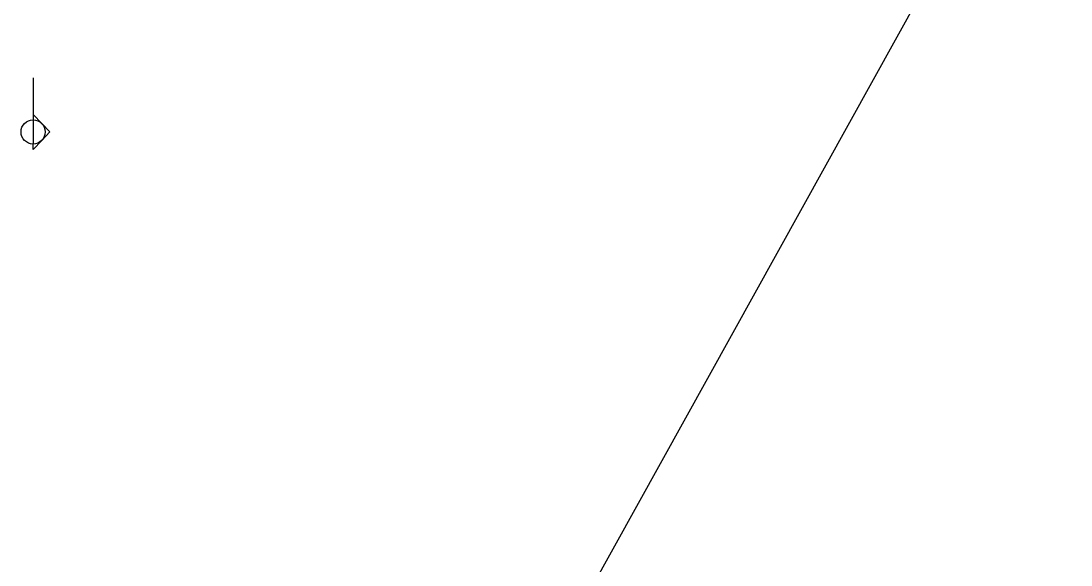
# Model space of a CAD drawing. Header units: millimetres. Extents: x 1116 to 6757, y -1736 to 5159.
# Drawn here: x 3672 to 4974, y 3145 to 3820 of the extents above; entities that cross this region are included whole.
import ezdxf

# ---------------------------------------------------------------- set-up
doc = ezdxf.new("R2010")
doc.units = ezdxf.units.MM
doc.layers.add('A-WALL-FULL-EXTR', color=1, linetype='Continuous')
doc.layers.add('QUOTE', color=5, linetype='Continuous')

msp = doc.modelspace()

# ---------------------------------------------------------------- linework, layer by layer
at = {"layer": 'A-WALL-FULL-EXTR'}
msp.add_line((4974.284, 4189.542), (4004.665, 2440.302), dxfattribs=at)
at = {"layer": 'QUOTE'}
for p, q in [((3687.26, 3749.179), (3687.26, 3666.976)), ((3698.046, 3692.4), (3687.26, 3703.561)), ((3708.12, 3681.976), (3698.046, 3692.4)), ((3708.12, 3681.976), (3698.046, 3671.552)), ((3698.046, 3671.552), (3687.26, 3660.391)), ((3687.26, 3660.391), (3687.26, 3666.976))]:
    msp.add_line(p, q, dxfattribs=at)
msp.add_circle((3687.26, 3681.976), 15, dxfattribs=at)

doc.saveas('drawing.dxf')
